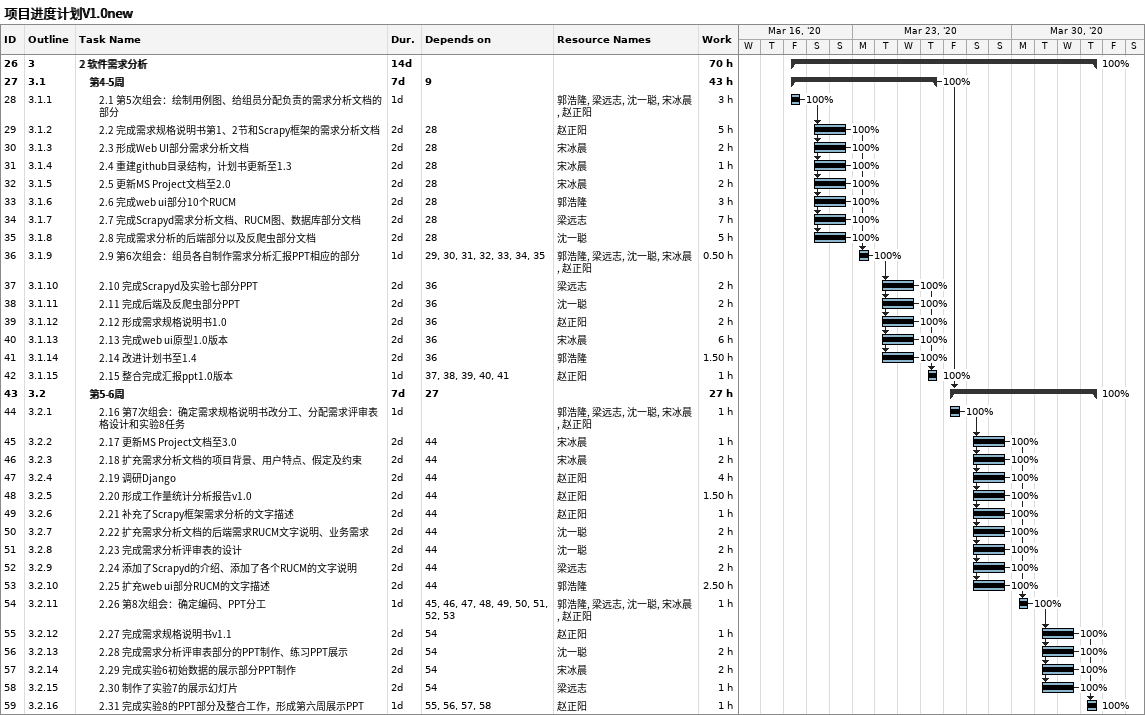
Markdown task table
项目进度计划V1.0new

| ID | WBS | Task | Duration | Start | Finish | Predecessors | Resources | % complete | Work (h) |
|---|---|---|---|---|---|---|---|---|---|
| 26 | 3 | **2 软件需求分析** | 14d | 2020-03-20 | 2020-04-02 |  |  | 100 | 70 |
| 27 | 3.1 | **第4-5周** | 7d | 2020-03-20 | 2020-03-26 | 9 |  | 100 | 43 |
| 28 | 3.1.1 | 2.1 第5次组会：绘制用例图、给组员分配负责的需求分析文档的部分 | 1d | 2020-03-20 | 2020-03-20 |  | 郭浩隆, 梁远志, 沈一聪, 宋冰晨, 赵正阳 | 100 | 3 |
| 29 | 3.1.2 | 2.2 完成需求规格说明书第1、2节和Scrapy框架的需求分析文档 | 2d | 2020-03-21 | 2020-03-22 | 28 | 赵正阳 | 100 | 5 |
| 30 | 3.1.3 | 2.3 形成Web UI部分需求分析文档 | 2d | 2020-03-21 | 2020-03-22 | 28 | 宋冰晨 | 100 | 2 |
| 31 | 3.1.4 | 2.4 重建github目录结构，计划书更新至1.3 | 2d | 2020-03-21 | 2020-03-22 | 28 | 宋冰晨 | 100 | 1 |
| 32 | 3.1.5 | 2.5 更新MS Project文档至2.0 | 2d | 2020-03-21 | 2020-03-22 | 28 | 宋冰晨 | 100 | 2 |
| 33 | 3.1.6 | 2.6 完成web ui部分10个RUCM | 2d | 2020-03-21 | 2020-03-22 | 28 | 郭浩隆 | 100 | 3 |
| 34 | 3.1.7 | 2.7 完成Scrapyd需求分析文档、RUCM图、数据库部分文档 | 2d | 2020-03-21 | 2020-03-22 | 28 | 梁远志 | 100 | 7 |
| 35 | 3.1.8 | 2.8 完成需求分析的后端部分以及反爬虫部分文档 | 2d | 2020-03-21 | 2020-03-22 | 28 | 沈一聪 | 100 | 5 |
| 36 | 3.1.9 | 2.9 第6次组会：组员各自制作需求分析汇报PPT相应的部分 | 1d | 2020-03-23 | 2020-03-23 | 29, 30, 31, 32, 33, 34, 35 | 郭浩隆, 梁远志, 沈一聪, 宋冰晨, 赵正阳 | 100 | 0.50 |
| 37 | 3.1.10 | 2.10 完成Scrapyd及实验七部分PPT | 2d | 2020-03-24 | 2020-03-25 | 36 | 梁远志 | 100 | 2 |
| 38 | 3.1.11 | 2.11 完成后端及反爬虫部分PPT | 2d | 2020-03-24 | 2020-03-25 | 36 | 沈一聪 | 100 | 2 |
| 39 | 3.1.12 | 2.12 形成需求规格说明书1.0 | 2d | 2020-03-24 | 2020-03-25 | 36 | 赵正阳 | 100 | 2 |
| 40 | 3.1.13 | 2.13 完成web ui原型1.0版本 | 2d | 2020-03-24 | 2020-03-25 | 36 | 宋冰晨 | 100 | 6 |
| 41 | 3.1.14 | 2.14 改进计划书至1.4 | 2d | 2020-03-24 | 2020-03-25 | 36 | 郭浩隆 | 100 | 1.50 |
| 42 | 3.1.15 | 2.15 整合完成汇报ppt1.0版本 | 1d | 2020-03-26 | 2020-03-26 | 37, 38, 39, 40, 41 | 赵正阳 | 100 | 1 |
| 43 | 3.2 | **第5-6周** | 7d | 2020-03-27 | 2020-04-02 | 27 |  | 100 | 27 |
| 44 | 3.2.1 | 2.16 第7次组会：确定需求规格说明书改分工、分配需求评审表格设计和实验8任务 | 1d | 2020-03-27 | 2020-03-27 |  | 郭浩隆, 梁远志, 沈一聪, 宋冰晨, 赵正阳 | 100 | 1 |
| 45 | 3.2.2 | 2.17 更新MS Project文档至3.0 | 2d | 2020-03-28 | 2020-03-29 | 44 | 宋冰晨 | 100 | 1 |
| 46 | 3.2.3 | 2.18 扩充需求分析文档的项目背景、用户特点、假定及约束 | 2d | 2020-03-28 | 2020-03-29 | 44 | 宋冰晨 | 100 | 2 |
| 47 | 3.2.4 | 2.19 调研Django | 2d | 2020-03-28 | 2020-03-29 | 44 | 赵正阳 | 100 | 4 |
| 48 | 3.2.5 | 2.20 形成工作量统计分析报告v1.0 | 2d | 2020-03-28 | 2020-03-29 | 44 | 赵正阳 | 100 | 1.50 |
| 49 | 3.2.6 | 2.21 补充了Scrapy框架需求分析的文字描述 | 2d | 2020-03-28 | 2020-03-29 | 44 | 赵正阳 | 100 | 1 |
| 50 | 3.2.7 | 2.22 扩充需求分析文档的后端需求RUCM文字说明、业务需求 | 2d | 2020-03-28 | 2020-03-29 | 44 | 沈一聪 | 100 | 2 |
| 51 | 3.2.8 | 2.23 完成需求分析评审表的设计 | 2d | 2020-03-28 | 2020-03-29 | 44 | 沈一聪 | 100 | 2 |
| 52 | 3.2.9 | 2.24 添加了Scrapyd的介绍、添加了各个RUCM的文字说明 | 2d | 2020-03-28 | 2020-03-29 | 44 | 梁远志 | 100 | 2 |
| 53 | 3.2.10 | 2.25 扩充web ui部分RUCM的文字描述 | 2d | 2020-03-28 | 2020-03-29 | 44 | 郭浩隆 | 100 | 2.50 |
| 54 | 3.2.11 | 2.26 第8次组会：确定编码、PPT分工 | 1d | 2020-03-30 | 2020-03-30 | 45, 46, 47, 48, 49, 50, 51, 52, 53 | 郭浩隆, 梁远志, 沈一聪, 宋冰晨, 赵正阳 | 100 | 1 |
| 55 | 3.2.12 | 2.27 完成需求规格说明书v1.1 | 2d | 2020-03-31 | 2020-04-01 | 54 | 赵正阳 | 100 | 1 |
| 56 | 3.2.13 | 2.28 完成需求分析评审表部分的PPT制作、练习PPT展示 | 2d | 2020-03-31 | 2020-04-01 | 54 | 沈一聪 | 100 | 2 |
| 57 | 3.2.14 | 2.29 完成实验6初始数据的展示部分PPT制作 | 2d | 2020-03-31 | 2020-04-01 | 54 | 宋冰晨 | 100 | 2 |
| 58 | 3.2.15 | 2.30 制作了实验7的展示幻灯片 | 2d | 2020-03-31 | 2020-04-01 | 54 | 梁远志 | 100 | 1 |
| 59 | 3.2.16 | 2.31 完成实验8的PPT部分及整合工作，形成第六周展示PPT | 1d | 2020-04-02 | 2020-04-02 | 55, 56, 57, 58 | 赵正阳 | 100 | 1 |
